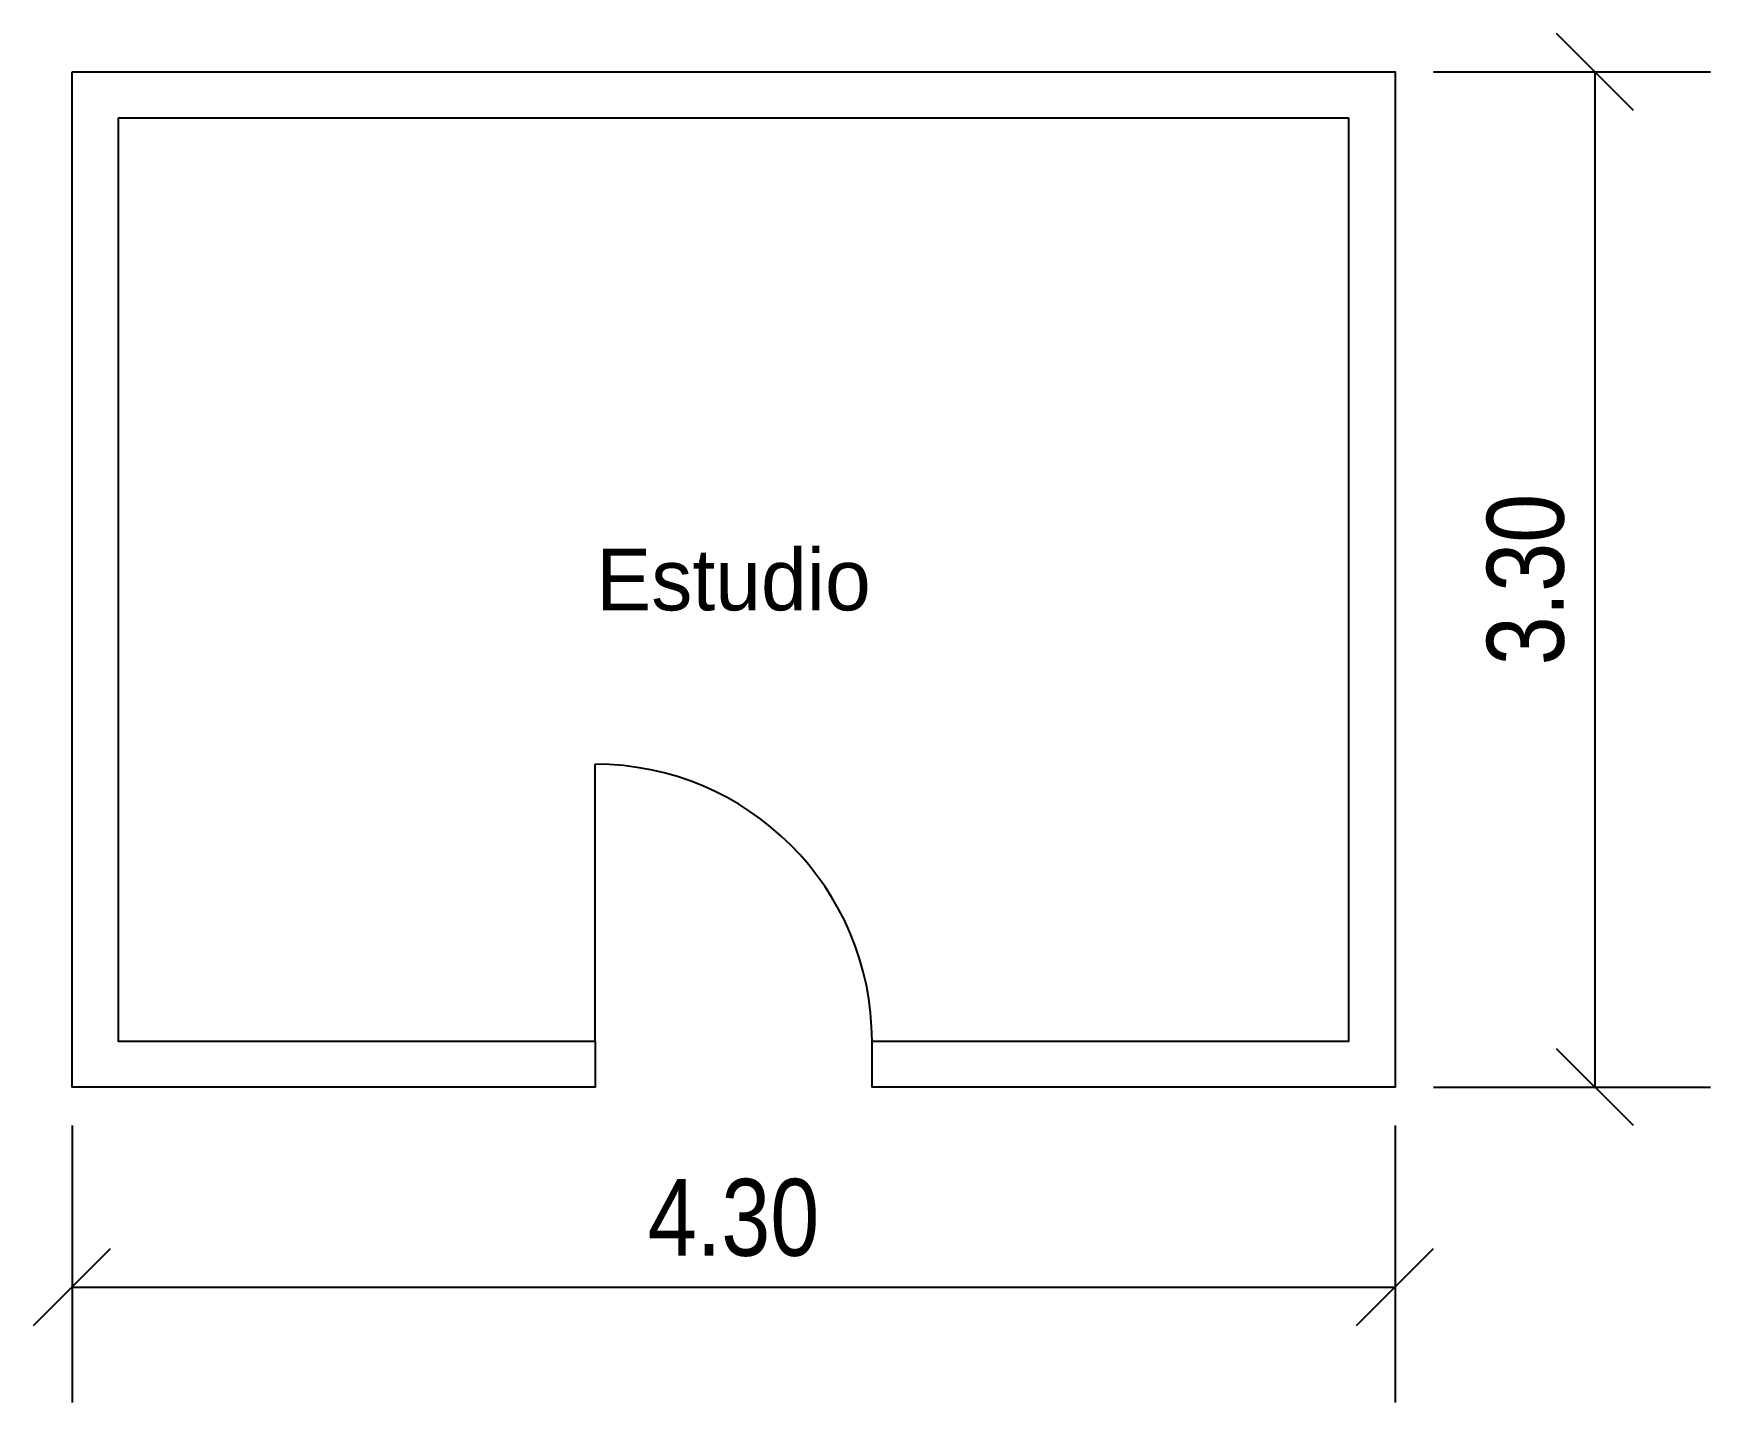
# Model space of a CAD drawing. Header units: metres. Extents: x -0.28 to 5.17, y -1.18 to 3.27.
import ezdxf
from ezdxf.enums import TextEntityAlignment as Align

# ---------------------------------------------------------------- set-up
doc = ezdxf.new("R2010")
doc.units = ezdxf.units.M
for name, color, linetype in [('A-COTA', 8, 'Continuous'), ('A-MURO', 7, 'Continuous'), ('A-PUERTA', 1, 'Continuous'), ('A-TEXTO', 3, 'Continuous')]:
    doc.layers.add(name, color=color, linetype=linetype)
doc.styles.add('OpenSansCondensed-Light', font='OpenSansCondensed-Light.ttf')
doc.dimstyles.new('EZ_M_100_H25_CM', dxfattribs={"dimtxt": 0.25, "dimasz": 0.25, "dimexe": 0.375, "dimexo": 0.125, "dimgap": 0.1, "dimtad": 1, "dimlfac": 100, "dimzin": 12, "dimdsep": 46, "dimtxsty": 'OpenSansCondensed-Light', "dimtsz": 0.125, "dimcen": 2.5, "dimazin": 3, "dimtfac": 0.5, "dimtmove": 2, "dimatfit": 3})

msp = doc.modelspace()

# ---------------------------------------------------------------- linework, layer by layer
at = {"layer": 'A-MURO'}
msp.add_lwpolyline([(-0.15, 3.15), (4.15, 3.15), (4.15, -0.15), (2.45, -0.15), (2.45, 0), (4, 0), (4, 3), (0, 3), (0, 0), (1.55, 0), (1.55, -0.15), (-0.15, -0.15)], close=True, dxfattribs=at)
at = {"layer": 'A-PUERTA'}
msp.add_line((1.55, 0), (1.55, 0.9), dxfattribs=at)
msp.add_arc((1.55, 0), 0.9, 0, 90, dxfattribs=at)

# ---------------------------------------------------------------- texts
at = {"layer": 'A-TEXTO'}
msp.add_text('Estudio', height=0.2, dxfattribs=at).set_placement((2, 1.5), align=Align.MIDDLE_CENTER)

# ---------------------------------------------------------------- dimensions: what is measured, and where the dimension line sits
at = {"layer": 'A-COTA'}
msp.add_linear_dim(base=(4.8, -0.15), p1=(4.15, -0.15), p2=(4.15, 3.15), angle=90, dimstyle='EZ_M_100_H25_CM', override={"dimscale": 1, "dimdec": 2, "dimlfac": 1, "dimzin": 0}, dxfattribs=at).render()
msp.add_linear_dim(base=(-0.15, -0.8), p1=(-0.15, -0.15), p2=(4.15, -0.15), dimstyle='EZ_M_100_H25_CM', override={"dimscale": 1, "dimdec": 2, "dimlfac": 1, "dimzin": 0}, dxfattribs=at).render()

doc.saveas('drawing.dxf')
